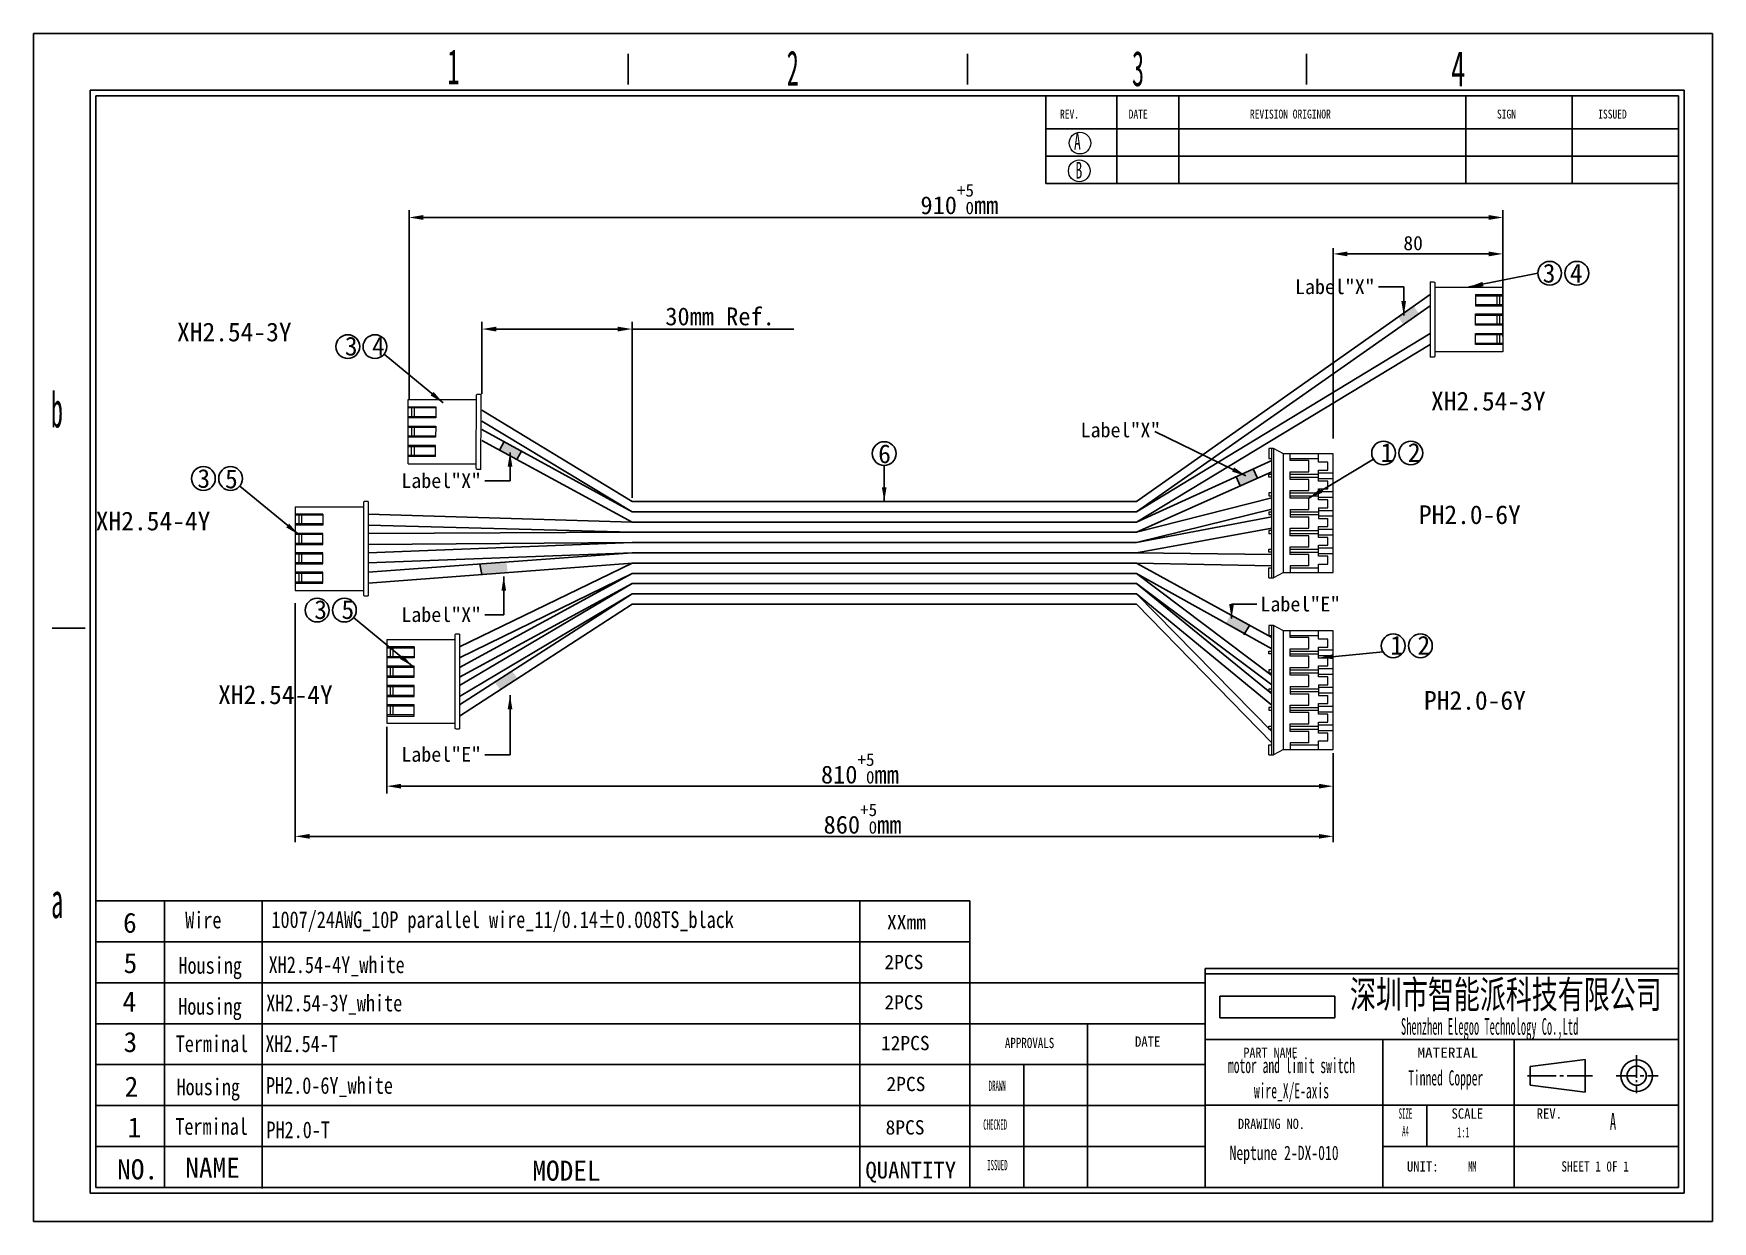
# Model space of a CAD drawing. Header units: millimetres. Extents: x 2 to 295, y 1 to 209.
import ezdxf

# ---------------------------------------------------------------- set-up
doc = ezdxf.new("R2010")
doc.units = ezdxf.units.MM
doc.header["$PDSIZE"] = -1
doc.layers.add('SLD-0', color=179, linetype='Continuous')
doc.styles.add('SLDTEXTSTYLE0', font='TXT', dxfattribs={"width": 0.56, "bigfont": 'bigfont'})
doc.styles.add('SLDTEXTSTYLE10', font='TXT', dxfattribs={"width": 0.862222})
doc.styles.add('SLDTEXTSTYLE11', font='TXT', dxfattribs={"width": 1.089})
doc.styles.add('SLDTEXTSTYLE13', font='TXT', dxfattribs={"width": 0.56})
doc.styles.add('SLDTEXTSTYLE14', font='TXT', dxfattribs={"width": 0.805625})
doc.styles.add('SLDTEXTSTYLE3', font='TXT', dxfattribs={"width": 0.484})
doc.styles.add('SLDTEXTSTYLE4', font='TXT', dxfattribs={"width": 0.40535})
doc.styles.add('SLDTEXTSTYLE5', font='TXT', dxfattribs={"width": 0.6})
doc.styles.add('SLDTEXTSTYLE6', font='TXT', dxfattribs={"width": 0.5025})
doc.styles.add('SLDTEXTSTYLE7', font='TXT', dxfattribs={"width": 0.9075})
doc.styles.add('SLDTEXTSTYLE8', font='TXT', dxfattribs={"width": 0.870455})
doc.styles.add('SLDTEXTSTYLE9', font='TXT', dxfattribs={"width": 0.7865})
doc.dimstyles.new('ISO-25', dxfattribs={"dimtxt": 2.5, "dimasz": 2.5, "dimexe": 1.25, "dimexo": 0.625, "dimtad": 1, "dimtxsty": 'Standard', "dimcen": 2.5, "dimadec": 0, "dimazin": 0, "dimtfac": 1, "dimtmove": 0, "dimatfit": 3, "dimfxl": 1, "dimarcsym": 0})
picture_1 = doc.add_image_def('image1.jpg', size_in_pixel=(1698, 321))

# ---------------------------------------------------------------- blocks, each defined once
blk = doc.blocks.new('*D10')
at = {"color": 0, "lineweight": -2}
for p, q in [((67.4, 144.84), (67.4, 177.82)), ((69.9, 176.57), (256.02, 176.57)), ((258.52, 164.99), (258.52, 177.82))]:
    blk.add_line(p, q, dxfattribs=at)
at = {"color": 0}
for points in [[(69.9, 176.99), (69.9, 176.15), (67.4, 176.57)], [(256.02, 176.99), (256.02, 176.15), (258.52, 176.57)]]:
    blk.add_solid(points, dxfattribs=at)
at = {"layer": 'Defpoints', "color": 0}
for p in [(258.52, 176.57), (258.52, 164.37), (67.4, 144.22)]:
    blk.add_point(p, dxfattribs=at)
at = {"color": 0, "insert": (163.55, 179.75), "char_height": 2.5, "attachment_point": 5}
blk.add_mtext('{\\H1.25x;910\\H0.7x;\\S+5^  0;\\H1.429x;mm}', dxfattribs=at)
blk = doc.blocks.new('*D11')
at = {"color": 0, "lineweight": -2}
for p, q in [((63.5, 87.64), (63.5, 76.03)), ((228.85, 83.06), (228.85, 76.03)), ((66, 77.28), (226.35, 77.28))]:
    blk.add_line(p, q, dxfattribs=at)
at = {"color": 0}
for points in [[(66, 77.69), (66, 76.86), (63.5, 77.28)], [(226.35, 77.69), (226.35, 76.86), (228.85, 77.28)]]:
    blk.add_solid(points, dxfattribs=at)
at = {"layer": 'Defpoints', "color": 0}
for p in [(63.5, 88.26), (228.85, 83.69), (228.85, 77.28)]:
    blk.add_point(p, dxfattribs=at)
at = {"color": 0, "insert": (146.17, 82.95), "char_height": 2.5, "attachment_point": 5}
blk.add_mtext('{\\H1.25x;\\P810\\H0.7x;\\S+5^  0;\\H1.429x;mm}', dxfattribs=at)
blk = doc.blocks.new('*D12')
at = {"color": 0, "lineweight": -2}
for p, q in [((80.13, 145.79), (80.13, 158.34)), ((82.63, 157.09), (103.87, 157.09)), ((106.37, 127.6), (106.37, 158.34)), ((106.37, 157.09), (134.6, 157.09))]:
    blk.add_line(p, q, dxfattribs=at)
at = {"color": 0}
for points in [[(82.63, 157.5), (82.63, 156.67), (80.13, 157.09)], [(103.87, 157.5), (103.87, 156.67), (106.37, 157.09)]]:
    blk.add_solid(points, dxfattribs=at)
at = {"layer": 'Defpoints', "color": 0}
for p in [(106.37, 157.09), (80.13, 145.17), (106.37, 126.97)]:
    blk.add_point(p, dxfattribs=at)
at = {"color": 0, "insert": (121.74, 159.28), "char_height": 2.5, "attachment_point": 5}
blk.add_mtext('{\\H1.25x;30mm Ref.}', dxfattribs=at)
blk = doc.blocks.new('*D13')
at = {"color": 0, "lineweight": -2}
for p, q in [((228.85, 137.99), (228.85, 171.21)), ((231.35, 170.21), (256.02, 170.21)), ((258.52, 155.8), (258.52, 171.21))]:
    blk.add_line(p, q, dxfattribs=at)
at = {"color": 0}
for points in [[(231.35, 170.62), (231.35, 169.79), (228.85, 170.21)], [(256.02, 170.62), (256.02, 169.79), (258.52, 170.21)]]:
    blk.add_solid(points, dxfattribs=at)
at = {"layer": 'Defpoints', "color": 0}
for p in [(258.52, 170.21), (258.52, 154.8), (228.85, 136.99)]:
    blk.add_point(p, dxfattribs=at)
at = {"color": 0, "insert": (242.82, 172.08), "char_height": 2.5, "attachment_point": 5}
blk.add_mtext('80', dxfattribs=at)
blk = doc.blocks.new('*D14')
at = {"color": 0, "lineweight": -2}
for p, q in [((47.52, 109.23), (47.52, 67.52)), ((228.85, 80.85), (228.85, 67.52)), ((226.35, 68.52), (50.02, 68.52))]:
    blk.add_line(p, q, dxfattribs=at)
at = {"color": 0}
for points in [[(50.02, 68.94), (50.02, 68.11), (47.52, 68.52)], [(226.35, 68.94), (226.35, 68.11), (228.85, 68.52)]]:
    blk.add_solid(points, dxfattribs=at)
at = {"layer": 'Defpoints', "color": 0}
for p in [(47.52, 110.23), (228.85, 81.85), (47.52, 68.52)]:
    blk.add_point(p, dxfattribs=at)
at = {"color": 0, "insert": (146.63, 74.2), "char_height": 2.5, "attachment_point": 5}
blk.add_mtext('{\\H1.25x;\\P860\\H0.7x;\\S+5^  0;\\H1.429x;mm}', dxfattribs=at)

msp = doc.modelspace()

# ---------------------------------------------------------------- hatches: boundary and pattern name
for points in [[(242.893, 161.141), (240.158, 159.285), (241.134, 157.827), (243.881, 159.665)], [(83.209, 135.964), (86.245, 134.316), (87.04, 135.78), (84.01, 137.441)], [(214.898, 132.661), (211.888, 131.295), (212.603, 129.693), (215.622, 131.04)], [(84.642, 114.684), (84.403, 116.537), (79.846, 115.95), (80.088, 114.072)], [(210.975, 107.239), (210.036, 105.635), (213.273, 103.728), (214.223, 105.351)], [(86.263, 96.21), (85.352, 97.433), (82.474, 95.306), (83.392, 94.073)]]:
    msp.add_hatch(color=256).paths.add_polyline_path(points)

# ---------------------------------------------------------------- linework, layer by layer
for p, q in [((194.469, 126.971), (245.791, 163.099)), ((245.791, 161.167), (194.469, 125.181)), ((245.791, 156.326), (194.469, 125.181)), ((194.469, 123.391), (245.791, 154.393)), ((106.372, 126.971), (80.131, 142.948)), ((80.131, 141.015), (106.372, 125.181)), ((106.372, 125.181), (80.131, 139.568)), ((80.131, 137.636), (106.372, 123.391)), ((84.01, 137.441), (83.209, 135.964)), ((87.047, 135.793), (86.245, 134.316)), ((194.469, 123.391), (218.113, 134.12)), ((218.113, 132.152), (194.469, 121.6)), ((214.898, 132.661), (215.622, 131.04)), ((211.88, 131.314), (212.603, 129.693)), ((106.372, 126.971), (194.469, 126.971)), ((218.113, 127.638), (194.469, 121.6)), ((106.372, 123.391), (60.249, 124.78)), ((106.372, 125.181), (194.469, 125.181)), ((106.372, 123.391), (194.469, 123.391)), ((194.469, 119.81), (218.113, 125.668)), ((194.469, 119.81), (218.113, 124.288)), ((106.372, 121.6), (60.249, 122.847)), ((60.249, 121.4), (106.372, 121.6)), ((106.372, 121.6), (194.469, 121.6)), ((218.113, 122.32), (194.469, 118.02)), ((106.372, 119.81), (60.249, 119.467)), ((60.249, 118.02), (106.372, 119.81)), ((106.372, 118.02), (60.249, 116.294)), ((60.249, 114.64), (106.372, 118.02)), ((106.372, 119.81), (194.469, 119.81)), ((106.372, 118.02), (194.469, 118.02)), ((218.113, 117.734), (194.469, 118.02)), ((106.372, 116.23), (60.249, 112.708)), ((106.372, 116.23), (76.229, 101.601)), ((106.372, 114.44), (76.229, 99.668)), ((106.372, 114.44), (76.229, 98.014)), ((80.094, 114.223), (79.749, 116.069)), ((106.372, 116.23), (194.469, 116.23)), ((106.372, 114.44), (194.469, 114.44)), ((194.469, 116.23), (218.113, 115.766)), ((194.469, 116.23), (218.113, 103.228)), ((194.469, 114.44), (218.113, 101.26)), ((194.469, 114.44), (218.113, 96.603)), ((106.372, 112.649), (76.229, 96.288)), ((76.229, 94.841), (106.372, 112.649)), ((106.372, 112.649), (194.469, 112.649)), ((218.113, 94.982), (194.469, 112.649)), ((194.469, 112.649), (218.113, 93.397)), ((106.372, 110.859), (76.229, 92.908)), ((76.229, 91.461), (106.372, 110.859)), ((106.372, 109.069), (76.229, 89.529)), ((106.372, 110.859), (194.469, 110.859)), ((106.372, 109.069), (194.469, 109.069)), ((218.113, 91.429), (194.469, 110.859)), ((194.469, 110.859), (218.113, 86.842)), ((218.113, 84.874), (194.469, 109.069)), ((214.223, 105.351), (213.265, 103.714))]:
    msp.add_line(p, q)
at = {"color": 179}
for p, q in [((24.679, 57.255), (24.677, 7.219)), ((41.749, 57.08), (41.747, 7.044)), ((174.782, 7.219), (174.782, 28.663)), ((12.675, 14.39), (206.505, 14.39))]:
    msp.add_line(p, q, dxfattribs=at)
at = {"color": 0, "lineweight": 0}
for points in [[(245.791, 165.32), (245.791, 154.393)], [(245.791, 165.32), (246.402, 165.32), (246.483, 165.302), (246.546, 165.257), (246.591, 165.194), (246.609, 165.113)], [(246.609, 165.113), (246.609, 164.367)], [(258.519, 164.367), (246.609, 164.367)], [(246.609, 164.367), (246.609, 152.38)], [(258.519, 164.367), (258.519, 154.393)], [(253.719, 163.099), (253.719, 161.167), (258.519, 161.167)], [(253.719, 163.099), (258.519, 163.099)], [(253.719, 162.893), (258.519, 162.893)], [(253.719, 161.373), (258.519, 161.373)], [(257.432, 162.893), (257.432, 161.373)], [(257.908, 162.893), (257.908, 161.373)], [(253.719, 159.719), (258.519, 159.719)], [(258.519, 157.787), (253.719, 157.787), (253.719, 159.719)], [(253.719, 159.513), (258.519, 159.513)], [(257.432, 159.513), (257.432, 157.994)], [(257.908, 159.513), (257.908, 157.994)], [(253.719, 157.994), (258.519, 157.994)], [(253.719, 156.326), (258.519, 156.326)], [(258.519, 154.393), (253.719, 154.393), (253.719, 156.326)], [(253.719, 156.119), (258.519, 156.119)], [(257.432, 156.119), (257.432, 154.6)], [(257.908, 156.119), (257.908, 154.6)], [(245.791, 154.393), (245.791, 152.173)], [(258.519, 153.126), (246.609, 153.126)], [(253.719, 154.6), (258.519, 154.6)], [(258.519, 154.393), (258.519, 153.126)], [(246.609, 152.38), (246.591, 152.299), (246.546, 152.236), (246.483, 152.191), (246.402, 152.173), (245.791, 152.173)], [(67.263, 143.527), (67.265, 144.794)], [(67.265, 144.794), (79.175, 144.774)], [(79.156, 133.534), (79.176, 145.52)], [(79.176, 145.52), (79.195, 145.601), (79.24, 145.664), (79.303, 145.709), (79.384, 145.727), (79.995, 145.726)], [(79.991, 143.505), (79.995, 145.726)], [(67.246, 133.554), (67.263, 143.527)], [(72.061, 141.793), (67.26, 141.801)], [(72.06, 141.586), (67.26, 141.594)], [(72.063, 143.312), (67.262, 143.32)], [(67.263, 143.527), (72.063, 143.519), (72.06, 141.586)], [(67.871, 141.8), (67.874, 143.319)], [(68.348, 141.799), (68.35, 143.318)], [(79.973, 132.579), (79.991, 143.505)], [(72.055, 138.4), (67.254, 138.408)], [(72.054, 138.193), (67.254, 138.201)], [(67.257, 140.134), (72.058, 140.125), (72.054, 138.193)], [(72.057, 139.919), (67.257, 139.927)], [(67.865, 138.407), (67.868, 139.926)], [(68.342, 138.406), (68.344, 139.925)], [(72.049, 135.02), (67.248, 135.028)], [(72.049, 134.813), (72.052, 136.746), (67.251, 136.754)], [(72.052, 136.539), (67.251, 136.547)], [(67.86, 135.027), (67.862, 136.546)], [(68.336, 135.026), (68.339, 136.545)], [(217.628, 136.244), (217.628, 134.467)], [(218.443, 136.244), (217.628, 136.244)], [(218.113, 113.642), (218.113, 136.244)], [(220.16, 135.308), (218.443, 136.244), (218.443, 130.756)], [(228.847, 135.308), (220.16, 135.308)], [(220.16, 130.756), (220.16, 135.308)], [(224.59, 134.12), (221.313, 134.12), (221.313, 135.308)], [(226.272, 133.825), (226.272, 135.308)], [(228.847, 114.578), (228.847, 135.308)], [(67.246, 133.554), (79.156, 133.534)], [(72.049, 134.813), (67.248, 134.821)], [(79.155, 132.787), (79.156, 133.534)], [(79.973, 132.579), (79.361, 132.58), (79.28, 132.598), (79.218, 132.644), (79.173, 132.707), (79.155, 132.787)], [(217.628, 134.467), (218.113, 134.467)], [(221.313, 134.467), (226.272, 134.467)], [(221.313, 132.152), (224.59, 132.152), (224.59, 134.12)], [(221.313, 130.843), (221.313, 132.152)], [(226.272, 132.447), (227.91, 132.447), (227.91, 133.825), (226.272, 133.825)], [(226.272, 130.548), (226.272, 132.447)], [(226.272, 131.987), (228.847, 131.987)], [(217.628, 131.745), (218.113, 131.745)], [(217.628, 131.25), (217.628, 131.745)], [(218.113, 131.25), (217.628, 131.25)], [(218.443, 130.756), (218.443, 113.642)], [(220.16, 114.578), (220.16, 130.756)], [(221.313, 131.745), (226.272, 131.745)], [(221.313, 131.25), (226.272, 131.25)], [(224.59, 130.843), (221.313, 130.843)], [(224.59, 128.875), (224.59, 130.843)], [(226.272, 131.008), (228.847, 131.008)], [(226.272, 129.17), (227.91, 129.17), (227.91, 130.548), (226.272, 130.548)], [(226.272, 127.271), (226.272, 129.17)], [(60.249, 127), (59.637, 127), (59.556, 126.982), (59.494, 126.937), (59.449, 126.874), (59.431, 126.793)], [(59.431, 126.793), (59.431, 112.708)], [(60.249, 127), (60.249, 112.708)], [(218.113, 128.467), (217.628, 128.467), (217.628, 127.973), (218.113, 127.973)], [(221.313, 128.875), (224.59, 128.875)], [(221.313, 127.566), (221.313, 128.875)], [(221.313, 128.467), (226.272, 128.467)], [(221.313, 127.973), (226.272, 127.973)], [(224.59, 127.566), (221.313, 127.566)], [(224.59, 125.598), (224.59, 127.566)], [(226.272, 128.71), (228.847, 128.71)], [(226.272, 127.73), (228.847, 127.73)], [(227.91, 127.271), (226.272, 127.271)], [(227.91, 125.892), (227.91, 127.271)], [(47.52, 126.047), (47.52, 119.674)], [(47.52, 126.047), (59.431, 126.047)], [(52.321, 124.78), (52.321, 122.847), (47.52, 122.847)], [(52.321, 124.78), (47.52, 124.78)], [(52.321, 124.573), (47.52, 124.573)], [(48.132, 124.573), (48.132, 123.054)], [(48.608, 124.573), (48.608, 123.054)], [(217.628, 125.19), (217.628, 124.696), (218.113, 124.696)], [(217.628, 125.19), (218.113, 125.19)], [(221.313, 125.598), (221.313, 124.288), (224.59, 124.288)], [(221.313, 125.598), (224.59, 125.598)], [(221.313, 125.19), (226.272, 125.19)], [(221.313, 124.696), (226.272, 124.696)], [(224.59, 122.32), (224.59, 124.288)], [(226.272, 125.892), (226.272, 123.994), (227.91, 123.994)], [(226.272, 125.892), (227.91, 125.892)], [(226.272, 125.433), (228.847, 125.433)], [(226.272, 124.453), (228.847, 124.453)], [(227.91, 122.615), (227.91, 123.994)], [(52.321, 123.054), (47.52, 123.054)], [(52.321, 121.4), (47.52, 121.4)], [(47.52, 119.467), (52.321, 119.467), (52.321, 121.4)], [(52.321, 121.193), (47.52, 121.193)], [(48.132, 121.193), (48.132, 119.674)], [(48.608, 121.193), (48.608, 119.674)], [(218.113, 121.913), (217.628, 121.913), (217.628, 121.419), (218.113, 121.419)], [(221.313, 122.32), (224.59, 122.32)], [(221.313, 121.011), (221.313, 122.32)], [(221.313, 121.913), (226.272, 121.913)], [(221.313, 121.419), (226.272, 121.419)], [(224.59, 121.011), (221.313, 121.011)], [(224.59, 119.043), (224.59, 121.011)], [(226.272, 119.338), (227.91, 119.338), (227.91, 120.717), (226.272, 120.717), (226.272, 122.615), (227.91, 122.615)], [(226.272, 122.156), (228.847, 122.156)], [(226.272, 121.176), (228.847, 121.176)], [(52.321, 119.674), (47.52, 119.674)], [(47.52, 119.674), (47.52, 112.708)], [(52.321, 118.02), (47.52, 118.02)], [(47.52, 116.087), (52.321, 116.087), (52.321, 118.02)], [(52.321, 117.813), (47.52, 117.813)], [(48.132, 117.813), (48.132, 116.294)], [(48.608, 117.813), (48.608, 116.294)], [(218.113, 118.142), (217.628, 118.142), (217.628, 118.636), (218.113, 118.636)], [(221.313, 119.043), (224.59, 119.043)], [(221.313, 117.734), (221.313, 119.043)], [(221.313, 118.636), (226.272, 118.636)], [(221.313, 118.142), (226.272, 118.142)], [(224.59, 117.734), (221.313, 117.734)], [(224.59, 115.766), (224.59, 117.734)], [(226.272, 117.439), (226.272, 119.338)], [(226.272, 118.878), (228.847, 118.878)], [(226.272, 117.899), (228.847, 117.899)], [(227.91, 117.439), (226.272, 117.439)], [(227.91, 116.061), (227.91, 117.439)], [(52.321, 116.294), (47.52, 116.294)], [(52.321, 114.64), (47.52, 114.64)], [(47.52, 112.708), (52.321, 112.708), (52.321, 114.64)], [(52.321, 114.433), (47.52, 114.433)], [(48.132, 114.433), (48.132, 112.914)], [(48.608, 114.433), (48.608, 112.914)], [(217.628, 113.642), (217.628, 115.419), (218.113, 115.419)], [(220.16, 114.578), (218.443, 113.642)], [(220.16, 114.578), (228.847, 114.578)], [(224.59, 115.766), (221.313, 115.766), (221.313, 114.578)], [(221.313, 115.419), (226.272, 115.419)], [(226.272, 114.578), (226.272, 116.061), (227.91, 116.061)], [(52.321, 112.914), (47.52, 112.914)], [(47.52, 112.708), (47.52, 111.44)], [(59.431, 112.708), (59.431, 110.694)], [(60.249, 112.708), (60.249, 110.487)], [(217.628, 113.642), (218.443, 113.642)], [(47.52, 111.44), (59.431, 111.44)], [(59.431, 110.694), (59.449, 110.613), (59.494, 110.55), (59.556, 110.505), (59.637, 110.487), (60.249, 110.487)], [(63.501, 102.868), (63.501, 96.495)], [(63.501, 102.868), (75.411, 102.868)], [(76.229, 103.821), (75.618, 103.821), (75.537, 103.803), (75.474, 103.758), (75.429, 103.695), (75.411, 103.614)], [(75.411, 103.614), (75.411, 89.529)], [(76.229, 103.821), (76.229, 89.529)], [(217.628, 105.352), (217.628, 103.575)], [(218.443, 105.352), (217.628, 105.352)], [(217.628, 103.575), (218.113, 103.575)], [(218.113, 82.75), (218.113, 105.352)], [(220.16, 104.416), (218.443, 105.352), (218.443, 99.864)], [(228.847, 104.416), (220.16, 104.416)], [(220.16, 99.864), (220.16, 104.416)], [(224.59, 103.228), (221.313, 103.228), (221.313, 104.416)], [(221.313, 103.575), (226.272, 103.575)], [(221.313, 101.26), (224.59, 101.26), (224.59, 103.228)], [(226.272, 102.933), (226.272, 104.416)], [(226.272, 101.555), (227.91, 101.555), (227.91, 102.933), (226.272, 102.933)], [(228.847, 83.686), (228.847, 104.416)], [(68.302, 101.601), (68.302, 99.668), (63.501, 99.668)], [(68.302, 101.601), (63.501, 101.601)], [(68.302, 101.394), (63.501, 101.394)], [(68.302, 99.875), (63.501, 99.875)], [(64.112, 101.394), (64.112, 99.875)], [(64.588, 101.394), (64.588, 99.875)], [(217.628, 100.853), (218.113, 100.853)], [(217.628, 100.359), (217.628, 100.853)], [(218.113, 100.359), (217.628, 100.359)], [(218.443, 99.864), (218.443, 82.75)], [(220.16, 83.686), (220.16, 99.864)], [(221.313, 99.951), (221.313, 101.26)], [(221.313, 100.853), (226.272, 100.853)], [(221.313, 100.359), (226.272, 100.359)], [(224.59, 99.951), (221.313, 99.951)], [(224.59, 97.983), (224.59, 99.951)], [(226.272, 99.656), (226.272, 101.555)], [(226.272, 101.095), (228.847, 101.095)], [(226.272, 100.116), (228.847, 100.116)], [(68.302, 98.221), (63.501, 98.221)], [(63.501, 96.288), (68.302, 96.288), (68.302, 98.221)], [(68.302, 98.014), (63.501, 98.014)], [(64.112, 98.014), (64.112, 96.495)], [(64.588, 98.014), (64.588, 96.495)], [(218.113, 97.575), (217.628, 97.575), (217.628, 97.081), (218.113, 97.081)], [(221.313, 97.983), (224.59, 97.983)], [(221.313, 96.674), (221.313, 97.983)], [(221.313, 97.575), (226.272, 97.575)], [(221.313, 97.081), (226.272, 97.081)], [(226.272, 98.278), (227.91, 98.278), (227.91, 99.656), (226.272, 99.656)], [(226.272, 96.379), (226.272, 98.278)], [(226.272, 97.818), (228.847, 97.818)], [(226.272, 96.839), (228.847, 96.839)], [(68.302, 96.495), (63.501, 96.495)], [(63.501, 96.495), (63.501, 89.529)], [(68.302, 94.841), (63.501, 94.841)], [(63.501, 92.908), (68.302, 92.908), (68.302, 94.841)], [(68.302, 94.634), (63.501, 94.634)], [(64.112, 94.634), (64.112, 93.115)], [(64.588, 94.634), (64.588, 93.115)], [(217.628, 94.298), (217.628, 93.804), (218.113, 93.804)], [(217.628, 94.298), (218.113, 94.298)], [(224.59, 96.674), (221.313, 96.674)], [(221.313, 94.706), (221.313, 93.397), (224.59, 93.397)], [(221.313, 94.706), (224.59, 94.706)], [(221.313, 94.298), (226.272, 94.298)], [(224.59, 94.706), (224.59, 96.674)], [(227.91, 96.379), (226.272, 96.379)], [(226.272, 95.001), (226.272, 93.102), (227.91, 93.102)], [(226.272, 95.001), (227.91, 95.001)], [(226.272, 94.541), (228.847, 94.541)], [(227.91, 95.001), (227.91, 96.379)], [(68.302, 93.115), (63.501, 93.115)], [(68.302, 91.461), (63.501, 91.461)], [(63.501, 89.529), (68.302, 89.529), (68.302, 91.461)], [(68.302, 91.254), (63.501, 91.254)], [(64.112, 91.254), (64.112, 89.735)], [(64.588, 91.254), (64.588, 89.735)], [(218.113, 91.021), (217.628, 91.021), (217.628, 90.527), (218.113, 90.527)], [(221.313, 93.804), (226.272, 93.804)], [(221.313, 91.429), (224.59, 91.429)], [(221.313, 90.119), (221.313, 91.429)], [(221.313, 91.021), (226.272, 91.021)], [(224.59, 91.429), (224.59, 93.397)], [(226.272, 93.561), (228.847, 93.561)], [(226.272, 88.446), (227.91, 88.446), (227.91, 89.825), (226.272, 89.825), (226.272, 91.723), (227.91, 91.723)], [(226.272, 91.264), (228.847, 91.264)], [(227.91, 91.723), (227.91, 93.102)], [(68.302, 89.735), (63.501, 89.735)], [(63.501, 89.529), (63.501, 88.261)], [(63.501, 88.261), (75.411, 88.261)], [(75.411, 89.529), (75.411, 87.515)], [(76.229, 89.529), (76.229, 87.308)], [(221.313, 90.527), (226.272, 90.527)], [(224.59, 90.119), (221.313, 90.119)], [(221.313, 88.151), (224.59, 88.151)], [(221.313, 86.842), (221.313, 88.151)], [(224.59, 88.151), (224.59, 90.119)], [(226.272, 90.284), (228.847, 90.284)], [(226.272, 86.547), (226.272, 88.446)], [(75.411, 87.515), (75.429, 87.434), (75.474, 87.371), (75.537, 87.326), (75.618, 87.308), (76.229, 87.308)], [(218.113, 87.25), (217.628, 87.25), (217.628, 87.744), (218.113, 87.744)], [(221.313, 87.744), (226.272, 87.744)], [(221.313, 87.25), (226.272, 87.25)], [(224.59, 86.842), (221.313, 86.842)], [(224.59, 84.874), (224.59, 86.842)], [(226.272, 87.987), (228.847, 87.987)], [(226.272, 87.007), (228.847, 87.007)], [(227.91, 86.547), (226.272, 86.547)], [(226.272, 83.686), (226.272, 85.169), (227.91, 85.169)], [(227.91, 85.169), (227.91, 86.547)], [(217.628, 82.75), (217.628, 84.527), (218.113, 84.527)], [(217.628, 82.75), (218.443, 82.75)], [(220.16, 83.686), (218.443, 82.75)], [(220.16, 83.686), (228.847, 83.686)], [(224.59, 84.874), (221.313, 84.874), (221.313, 83.686)], [(221.313, 84.527), (226.272, 84.527)]]:
    msp.add_lwpolyline(points, dxfattribs=at)
for centre in [(266.671, 166.83), (271.421, 166.83), (56.703, 154.018), (61.454, 154.018), (150.42, 135.347), (237.66, 135.449), (242.411, 135.449), (31.477, 130.996), (36.228, 130.996), (51.359, 108.024), (56.11, 108.024), (239.342, 101.792), (244.093, 101.792)]:
    msp.add_circle(centre, 2.078)
at = {"layer": 'SLD-0'}
for p, q in [((1.812, 208.674), (295.107, 208.674)), ((1.812, 1.294), (1.812, 208.674)), ((295.107, 208.674), (295.107, 1.294)), ((12.675, 7.219), (12.675, 197.811)), ((12.675, 197.811), (289.181, 197.811)), ((252.017, 197.811), (252.017, 182.514)), ((270.599, 197.811), (270.599, 182.514)), ((289.181, 197.811), (289.181, 7.219)), ((289.181, 7.219), (12.675, 7.219)), ((295.107, 1.294), (1.812, 1.294))]:
    msp.add_line(p, q, dxfattribs=at)
at = {"layer": 'SLD-0', "color": 6, "linetype": 'Continuous'}
for p, q in [((105.701, 199.786), (105.701, 205.169)), ((164.952, 199.786), (164.952, 205.169)), ((224.204, 199.786), (224.204, 205.169)), ((11.687, 6.231), (11.687, 198.799)), ((11.687, 198.799), (290.169, 198.799)), ((290.169, 198.799), (290.169, 6.231)), ((10.805, 104.853), (5.068, 104.853)), ((290.169, 6.231), (11.687, 6.231))]:
    msp.add_line(p, q, dxfattribs=at)
at = {"layer": 'SLD-0', "color": 179, "linetype": 'Continuous'}
for p, q in [((178.659, 197.811), (178.659, 182.514)), ((191.05, 197.811), (191.05, 182.514)), ((201.886, 197.811), (201.886, 182.514)), ((178.659, 192.074), (289.181, 192.074)), ((178.659, 187.294), (289.181, 187.294)), ((178.659, 182.514), (289.181, 182.514)), ((165.382, 57.246), (12.675, 57.256)), ((146.132, 57.247), (146.132, 7.219)), ((165.38, 57.246), (165.394, 7.219)), ((165.384, 50.108), (12.675, 50.108)), ((289.181, 45.462), (206.505, 45.462)), ((206.505, 45.462), (206.505, 7.219)), ((289.181, 44.506), (206.505, 44.506)), ((206.505, 42.959), (12.675, 42.959)), ((206.505, 35.811), (12.675, 35.811)), ((185.949, 35.811), (185.949, 7.219)), ((289.181, 33.033), (206.505, 33.033)), ((237.553, 33.033), (237.553, 7.219)), ((260.499, 7.219), (260.499, 33.033)), ((263.255, 28.354), (272.888, 29.538)), ((272.888, 23.846), (272.888, 29.538)), ((281.869, 26.35), (281.869, 30.316)), ((206.505, 28.663), (12.675, 28.663)), ((206.505, 28.663), (12.675, 28.663)), ((262.786, 26.733), (267.83, 26.733)), ((263.255, 25.106), (263.255, 28.354)), ((268.461, 26.733), (269.091, 26.733)), ((269.722, 26.733), (274.136, 26.733)), ((281.869, 26.733), (278.268, 26.733)), ((282.5, 26.733), (283.13, 26.733)), ((283.761, 26.733), (285.653, 26.733)), ((263.255, 25.106), (272.888, 23.846)), ((281.869, 25.966), (281.869, 25.583)), ((281.869, 25.2), (281.869, 23.667)), ((206.505, 21.515), (12.675, 21.515)), ((289.181, 21.56), (206.505, 21.56)), ((245.202, 21.56), (245.202, 14.39)), ((237.553, 14.39), (289.181, 14.39)), ((197.398, 7.219), (156.286, 7.219))]:
    msp.add_line(p, q, dxfattribs=at)
at = {"layer": 'SLD-0', "lineweight": 18}
for centre in [(184.622, 189.564), (184.499, 184.715)]:
    msp.add_circle(centre, 1.894, dxfattribs=at)
at = {"layer": 'SLD-0', "color": 179, "linetype": 'Continuous'}
for radius in [2.771, 1.669]:
    msp.add_circle((281.869, 26.733), radius, dxfattribs=at)

# ---------------------------------------------------------------- texts
for s, insert, char_height, width, attachment_point in [('3', (265.457, 168.476), 3.271, 35.22184, 1), ('4', (270.207, 168.476), 3.271, 35.22184, 1), ('XH2.54-3Y', (26.869, 158.213), 3.2708, 32.8442, 1), ('3', (56.19, 155.741), 3.271, 32.8442, 1), ('4', (60.94, 155.741), 3.271, 32.8442, 1), ('XH2.54-3Y', (245.944, 146.147), 3.2708, 32.8442, 1), ('6', (149.363, 133.624), 3.271, 32.8442, 7), ('1', (237.147, 137.171), 3.271, 32.8442, 1), ('2', (241.898, 137.171), 3.271, 32.8442, 1), ('3', (30.43, 132.636), 3.271, 32.8442, 1), ('5', (35.262, 132.555), 3.271, 32.8442, 1), ('PH2.0-6Y', (243.829, 126.315), 3.2708, 32.8442, 1), ('XH2.54-4Y', (12.675, 125.214), 3.2708, 32.8442, 1), ('3', (50.846, 109.746), 3.271, 32.8442, 1), ('5', (55.596, 109.746), 3.271, 32.8442, 1), ('1', (238.829, 103.514), 3.271, 32.8442, 1), ('2', (243.58, 103.514), 3.271, 32.8442, 1), ('XH2.54-4Y', (34.051, 94.889), 3.2708, 32.8442, 1), ('PH2.0-6Y', (244.713, 93.895), 3.2708, 32.8442, 1), ('{\\fSimSun|b0|i0|c134|p2;6}', (17.448, 55.183), 3.5, 3.84369, 1), ('{\\fSimSun|b0|i0|c134|p2;\\W0.8;Wire}', (28.302, 55.371), 2.91042, 10.0429, 1), ('{\\f@SimSun|b0|i0|c0|p2;\\W0.8;1007/24AWG_\\f@SimSun|b0|i0|c134|p2;10\\f@SimSun|b0|i0|c0|p2;P\\f@SimSun|b0|i0|c134|p2; parallel wire_11/0.14%%P0.008TS_black}', (43.369, 55.435), 2.910417, 141.03326, 1), ('XXmm', (150.908, 54.809), 2.5, 9.70524, 1), ('{\\fSimSun|b0|i0|c134|p2;5}', (17.537, 48.147), 3.5, 3.84369, 1), ('{\\fSimSun|b0|i0|c134|p2;\\W0.8;Housing}', (27.121, 47.446), 2.91042, 7.89735, 1), ('\\pt23.28;{\\f@SimSun|b0|i0|c0|p2;\\W0.8;XH2.54-4Y\\f@SimSun|b0|i0|c134|p2;_white}', (42.883, 47.562), 2.91042, 32.82062, 1), ('2PCS', (150.458, 47.826), 2.5, 9.70524, 1), ('{\\fSimSun|b0|i0|c134|p2;4}', (17.364, 41.429), 3.5, 3.84369, 1), ('{\\fSimSun|b0|i0|c134|p2;\\W0.8;Housing}', (27.085, 40.297), 2.91042, 7.89735, 1), ('\\pt23.28;{\\f@SimSun|b0|i0|c0|p2;\\W0.8;XH2.54-3Y\\f@SimSun|b0|i0|c134|p2;_white}', (42.458, 40.867), 2.91042, 32.82062, 1), ('2PCS', (150.458, 40.792), 2.5, 9.70524, 1), ('{\\fSimSun|b0|i0|c134|p2;3}', (17.528, 34.361), 3.5, 3.84369, 1), ('{\\fSimSun|b0|i0|c134|p2;\\W0.8;Terminal}', (26.644, 33.771), 2.91042, 10.0429, 1), ('{\\fSimSun|b0|i0|c0|p2;\\W0.8;XH2.54-T}', (42.301, 33.762), 2.91042, 19.14638, 1), ('12PCS', (149.846, 33.681), 2.5, 9.70524, 1), ('{\\fSimSun|b0|i0|c134|p2;2}', (17.717, 26.58), 3.5, 3.84369, 1), ('{\\fSimSun|b0|i0|c134|p2;\\W0.8;Housing}', (26.784, 26.235), 2.91042, 7.89735, 1), ('\\pt23.28;{\\f@SimSun|b0|i0|c0|p2;\\W0.8;PH2.0-6Y\\f@SimSun|b0|i0|c134|p2;_white}', (42.415, 26.478), 2.91042, 29.29689, 1), ('2PCS', (150.812, 26.535), 2.5, 9.70524, 1), ('{\\fSimSun|b0|i0|c134|p2;1}', (18.235, 19.455), 3.5, 4.84381, 1), ('{\\fSimSun|b0|i0|c134|p2;\\W0.8;Terminal}', (26.578, 19.321), 2.91042, 10.0429, 1), ('{\\fSimSun|b0|i0|c0|p2;\\W0.8;PH2.0-T}', (42.496, 18.736), 2.91042, 19.0244, 1), ('8PCS', (150.658, 18.963), 2.5, 9.70524, 1), ('{\\fSimSun|b0|i0|c134|p2;NO.}', (16.419, 12.139), 3.5, 10.0429, 1), ('{\\fSimSun|b0|i0|c134|p2;NAME}', (28.315, 12.42), 3.5, 10.0429, 1), ('{\\fSimSun|b0|i0|c134|p2;MODEL}', (88.952, 11.902), 3.5, 10.0429, 1), ('{\\fSimSun|b0|i0|c134|p2;QUANTITY}', (147.137, 11.709), 2.91042, 12.2289, 1), ('{\\f@SimSun|b0|i0|c0|p2;\\W0.7;Neptune 2-DX-01\\f@SimSun|b0|i0|c134|p2;0}', (210.751, 14.512), 2.5, 25.34946, 1)]:
    msp.add_mtext(s, dxfattribs=dict(insert=insert, char_height=char_height, width=width, attachment_point=attachment_point))
at = {"char_height": 2.56}
for s, insert, attachment_point in [('{\\fSimSun|b0|i0|c134|p2;Label}"X"', (236.122, 165.752), 3), ('{\\fSimSun|b0|i0|c134|p2;Label}"X"', (198.661, 138.143), 9), ('{\\fSimSun|b0|i0|c134|p2;Label}"X"', (79.995, 129.285), 9), ('{\\fSimSun|b0|i0|c134|p2;Label}"X"', (79.995, 105.904), 9), ('{\\fSimSun|b0|i0|c134|p2;Label}"E"', (216.152, 110.352), 1), ('{\\fSimSun|b0|i0|c134|p2;Label}"E"', (79.995, 81.499), 9)]:
    msp.add_mtext(s, dxfattribs=dict(at, insert=insert, attachment_point=attachment_point))
at = {"layer": 'SLD-0'}
for s, insert, char_height, attachment_point, style in [('1', (74.111, 205.971), 6.172, 1, 'SLDTEXTSTYLE6'), ('2', (133.388, 205.728), 6.172, 1, 'SLDTEXTSTYLE6'), ('3', (193.707, 205.666), 6.172, 1, 'SLDTEXTSTYLE6'), ('4', (249.441, 205.659), 6.172, 1, 'SLDTEXTSTYLE5'), ('A', (183.578, 191.286), 2.903, 1, 'SLDTEXTSTYLE5'), ('B', (183.832, 186.271), 2.903, 1, 'SLDTEXTSTYLE5'), ('b', (4.835, 146.092), 6.172, 1, 'SLDTEXTSTYLE6'), ('a', (4.88, 60.423), 6.172, 1, 'SLDTEXTSTYLE6'), ('{\\fSimSun|b0|i0|c134|p2;\\W0.689;深圳市智能派科技有限公司}', (259.017, 43.329), 4.82808, 2, 'SLDTEXTSTYLE11'), ('A', (277.178, 20.219), 2.91, 1, 'SLDTEXTSTYLE13')]:
    msp.add_mtext(s, dxfattribs=dict(at, insert=insert, char_height=char_height, attachment_point=attachment_point, style=style))
at = {"layer": 'SLD-0', "color": 179}
for s, insert, char_height, attachment_point, style in [('REV.', (181.129, 195.4), 1.5536, 1, 'SLDTEXTSTYLE9'), ('DATE', (193.126, 195.4), 1.5536, 1, 'SLDTEXTSTYLE9'), ('REVISION ORIGINOR', (214.308, 195.4), 1.55363, 1, 'SLDTEXTSTYLE9'), ('SIGN', (257.466, 195.4), 1.5536, 1, 'SLDTEXTSTYLE9'), ('ISSUED', (275.148, 195.4), 1.5536, 1, 'SLDTEXTSTYLE9'), ('{\\W0.46;Shenzhen Elegoo Technology Co.,Ltd}', (256.181, 36.791), 2.91042, 2, 'SLDTEXTSTYLE13'), ('APPROVALS', (175.815, 33.347), 1.7927, 2, 'SLDTEXTSTYLE9'), ('DATE', (196.449, 33.577), 1.7927, 2, 'SLDTEXTSTYLE7'), ('PART NAME', (217.905, 31.645), 1.7927, 2, 'SLDTEXTSTYLE10'), ('MATERIAL', (248.88, 31.645), 1.7927, 2, 'SLDTEXTSTYLE11'), ('DRAWN', (170.162, 25.873), 1.7927, 2, 'SLDTEXTSTYLE4'), ('SIZE', (241.479, 21.022), 1.7927, 2, 'SLDTEXTSTYLE4'), ('SCALE', (252.289, 21.022), 1.7927, 2, 'SLDTEXTSTYLE7'), ('REV.', (266.61, 21.022), 1.7927, 2, 'SLDTEXTSTYLE7'), ('CHECKED', (169.803, 19.105), 1.7927, 2, 'SLDTEXTSTYLE4'), ('DRAWING NO.', (218.07, 19.229), 1.79265, 2, 'SLDTEXTSTYLE8'), ('A4', (241.49, 17.953), 1.7927, 2, 'SLDTEXTSTYLE4'), ('1:1', (251.596, 17.745), 1.7927, 2, 'SLDTEXTSTYLE3'), ('ISSUED', (170.188, 12.025), 1.7927, 2, 'SLDTEXTSTYLE4'), ('UNIT:', (244.499, 11.791), 1.7927, 2, 'SLDTEXTSTYLE7'), ('MM', (253.161, 11.791), 1.7927, 2, 'SLDTEXTSTYLE3'), ('SHEET 1 0F 1', (274.62, 11.791), 1.79265, 2, 'SLDTEXTSTYLE14')]:
    msp.add_mtext(s, dxfattribs=dict(at, insert=insert, char_height=char_height, attachment_point=attachment_point, style=style))
at = {"layer": 'SLD-0', "color": 0, "char_height": 2.64583, "attachment_point": 2, "style": 'SLDTEXTSTYLE0'}
for s, insert in [('{\\fSimSun|b0|i0|c134|p2;motor and limit switch \\Pwire_X/E-axis}', (221.565, 29.839)), ('{\\fSimSun|b0|i0|c134|p2;\\W0.56;Tinned Copper}', (248.509, 27.676))]:
    msp.add_mtext(s, dxfattribs=dict(at, insert=insert))

# ---------------------------------------------------------------- dimensions: what is measured, and where the dimension line sits
for base, p1, p2, text, picture, middle in [((258.519, 176.57), (67.402, 144.215), (258.519, 164.367), '{\\H1.25x;910\\H0.7x;\\S+5^  0;\\H1.429x;mm}', '*D10', (163.554, 176.57)), ((106.372, 157.088), (80.131, 145.168), (106.372, 126.971), '{\\H1.25x;30mm Ref.}', '*D12', (121.736, 157.088))]:
    dim = msp.add_linear_dim(base=base, p1=p1, p2=p2, text=text, dimstyle='ISO-25')
    dim.commit()
    dim.dimension.update_dxf_attribs({"geometry": picture, "text_midpoint": middle, "dimtype": 160})
for base, p1, p2, text, picture, middle in [((258.519, 170.207), (228.847, 136.986), (258.519, 154.804), '80', '*D13', (242.821, 170.207)), ((47.52, 68.523), (228.847, 81.848), (47.52, 110.226), '{\\H1.25x;\\P860\\H0.7x;\\S+5^  0;\\H1.429x;mm}', '*D14', (146.628, 68.523))]:
    dim = msp.add_linear_dim(base=base, p1=p1, p2=p2, text=text, dimstyle='ISO-25', override={"dimtxt": 2.5, "dimasz": 2.5, "dimexe": 1, "dimexo": 1, "dimgap": 0.625, "dimtih": 1, "dimtoh": 1, "dimlfac": 0.5, "dimzin": 0, "dimadec": 1, "dimtzin": 0})
    dim.commit()
    dim.dimension.update_dxf_attribs({"geometry": picture, "text_midpoint": middle, "dimtype": 160})
dim = msp.add_linear_dim(base=(228.847, 77.278), p1=(63.501, 88.261), p2=(228.847, 83.686), text='{\\H1.25x;\\P810\\H0.7x;\\S+5^  0;\\H1.429x;mm}', dimstyle='ISO-25', override={"dimtxt": 2.5, "dimasz": 2.5, "dimgap": 0.625})
dim.commit()
dim.dimension.update_dxf_attribs({"geometry": '*D11', "text_midpoint": (146.174, 82.955)})

# ---------------------------------------------------------------- pictures from other files: only their frames are drawn
image = msp.add_image(picture_1, insert=(209.027, 36.828), size_in_units=(20.09, 3.798))
image.dxf.flags = 7

# ---------------------------------------------------------------- leaders
at = {"annotation_type": 0, "has_hookline": 1, "text_width": 14.159}
for points, hookline_direction in [([(241.175, 159.479), (241.175, 164.472), (236.747, 164.472)], 1), ([(85.048, 135.558), (85.048, 130.565), (80.62, 130.565)], 1), ([(83.955, 113.904), (83.955, 107.184), (80.62, 107.184)], 1), ([(211.099, 106.575), (211.099, 109.072), (215.527, 109.072)], 0), ([(85.048, 93.19), (85.048, 82.779), (80.62, 82.779)], 1)]:
    msp.add_leader(points, dimstyle='ISO-25', override={"dimgap": 0.625, "dimtad": 0}, dxfattribs=dict(at, hookline_direction=hookline_direction))
for points in [[(252.574, 164.446), (264.592, 166.83)], [(73.357, 144.215), (63.058, 152.697)], [(213.619, 131.463), (197.705, 139.209)], [(150.42, 126.971), (150.42, 133.268)], [(224.59, 127.566), (235.881, 134.375)], [(48.132, 121.193), (37.832, 129.675)], [(68.013, 98.221), (57.714, 106.702)], [(226.272, 99.656), (237.563, 100.719)]]:
    msp.add_leader(points, dimstyle='ISO-25', override={"dimgap": 0.625, "dimtad": 0})

doc.saveas('drawing.dxf')
